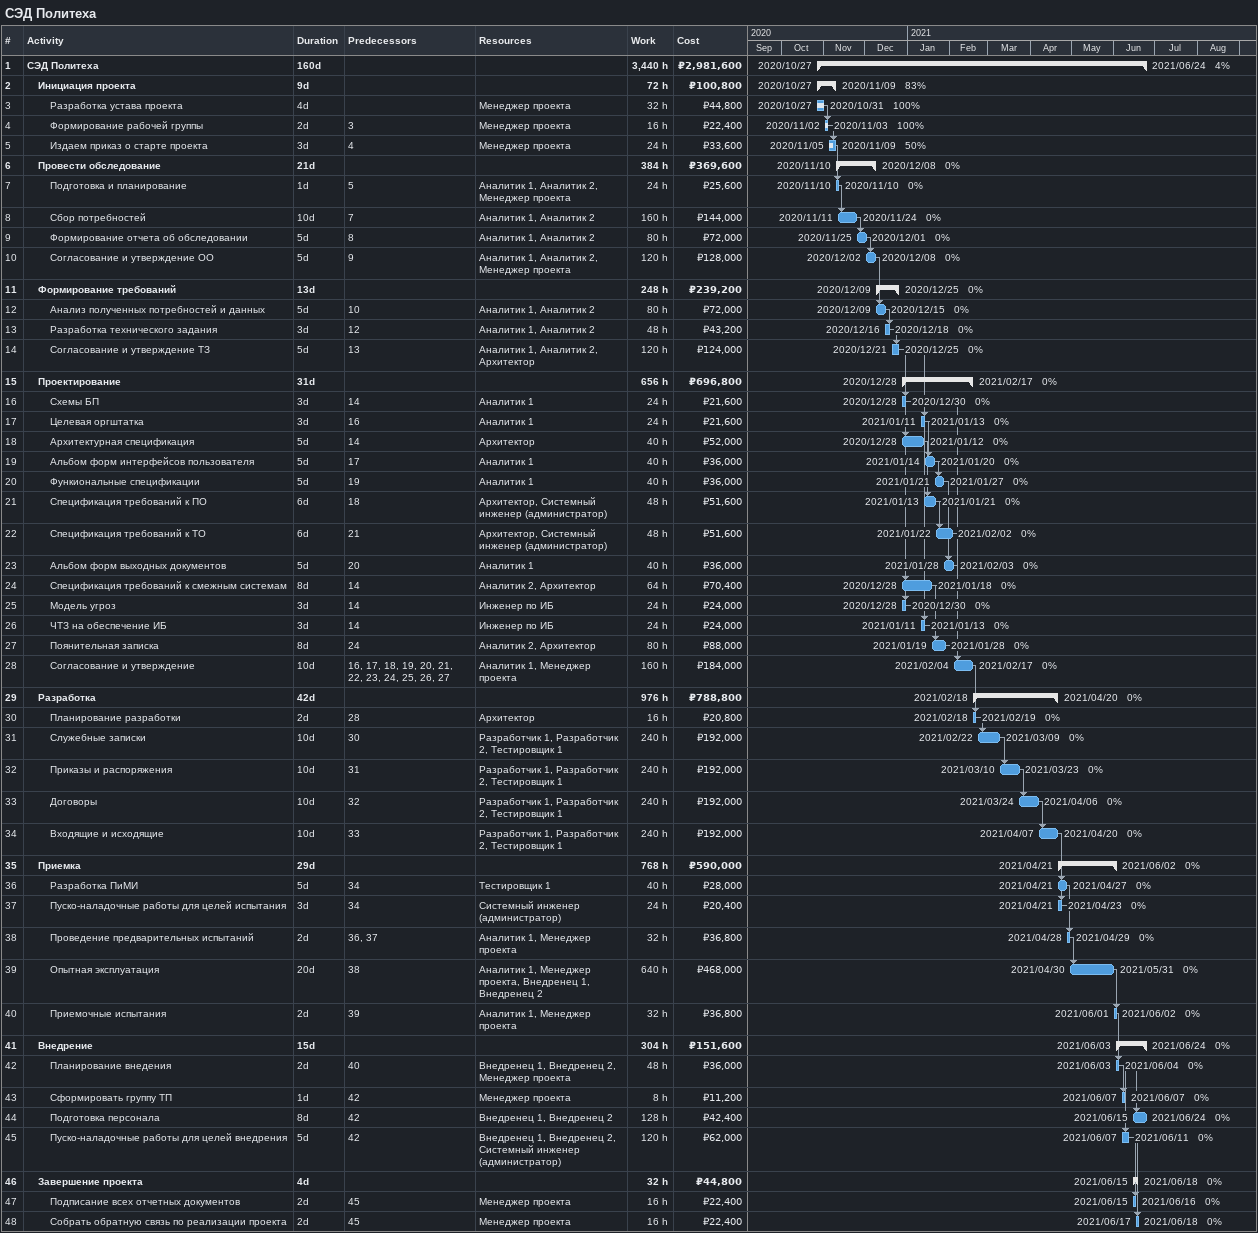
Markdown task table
СЭД Политеха

| ID | Level | Task | Duration | Start | Finish | Predecessors | Resources | % complete | Work (h) | Cost (₽) |
|---|---|---|---|---|---|---|---|---|---|---|
| 1 | 1 | **СЭД Политеха** | 160d | 2020-10-27 | 2021-06-24 |  |  | 4 | 3440 | 2981600 |
| 2 | 2 | **Инициация проекта** | 9d | 2020-10-27 | 2020-11-09 |  |  | 83 | 72 | 100800 |
| 3 | 3 | Разработка устава проекта | 4d | 2020-10-27 | 2020-10-31 |  | Менеджер проекта | 100 | 32 | 44800 |
| 4 | 3 | Формирование рабочей группы | 2d | 2020-11-02 | 2020-11-03 | 3 | Менеджер проекта | 100 | 16 | 22400 |
| 5 | 3 | Издаем приказ о старте проекта | 3d | 2020-11-05 | 2020-11-09 | 4 | Менеджер проекта | 50 | 24 | 33600 |
| 6 | 2 | **Провести обследование** | 21d | 2020-11-10 | 2020-12-08 |  |  | 0 | 384 | 369600 |
| 7 | 3 | Подготовка и планирование | 1d | 2020-11-10 | 2020-11-10 | 5 | Аналитик 1, Аналитик 2, Менеджер проекта | 0 | 24 | 25600 |
| 8 | 3 | Сбор потребностей | 10d | 2020-11-11 | 2020-11-24 | 7 | Аналитик 1, Аналитик 2 | 0 | 160 | 144000 |
| 9 | 3 | Формирование отчета об обследовании | 5d | 2020-11-25 | 2020-12-01 | 8 | Аналитик 1, Аналитик 2 | 0 | 80 | 72000 |
| 10 | 3 | Согласование и утверждение ОО | 5d | 2020-12-02 | 2020-12-08 | 9 | Аналитик 1, Аналитик 2, Менеджер проекта | 0 | 120 | 128000 |
| 11 | 2 | **Формирование требований** | 13d | 2020-12-09 | 2020-12-25 |  |  | 0 | 248 | 239200 |
| 12 | 3 | Анализ полученных потребностей и данных | 5d | 2020-12-09 | 2020-12-15 | 10 | Аналитик 1, Аналитик 2 | 0 | 80 | 72000 |
| 13 | 3 | Разработка технического задания | 3d | 2020-12-16 | 2020-12-18 | 12 | Аналитик 1, Аналитик 2 | 0 | 48 | 43200 |
| 14 | 3 | Согласование и утверждение ТЗ | 5d | 2020-12-21 | 2020-12-25 | 13 | Аналитик 1, Аналитик 2, Архитектор | 0 | 120 | 124000 |
| 15 | 2 | **Проектирование** | 31d | 2020-12-28 | 2021-02-17 |  |  | 0 | 656 | 696800 |
| 16 | 3 | Схемы БП | 3d | 2020-12-28 | 2020-12-30 | 14 | Аналитик 1 | 0 | 24 | 21600 |
| 17 | 3 | Целевая оргштатка | 3d | 2021-01-11 | 2021-01-13 | 16 | Аналитик 1 | 0 | 24 | 21600 |
| 18 | 3 | Архитектурная спецификация | 5d | 2020-12-28 | 2021-01-12 | 14 | Архитектор | 0 | 40 | 52000 |
| 19 | 3 | Альбом форм интерфейсов пользователя | 5d | 2021-01-14 | 2021-01-20 | 17 | Аналитик 1 | 0 | 40 | 36000 |
| 20 | 3 | Функиональные спецификации | 5d | 2021-01-21 | 2021-01-27 | 19 | Аналитик 1 | 0 | 40 | 36000 |
| 21 | 3 | Спецификация требований к ПО | 6d | 2021-01-13 | 2021-01-21 | 18 | Архитектор, Системный инженер (администратор) | 0 | 48 | 51600 |
| 22 | 3 | Спецификация требований к ТО | 6d | 2021-01-22 | 2021-02-02 | 21 | Архитектор, Системный инженер (администратор) | 0 | 48 | 51600 |
| 23 | 3 | Альбом форм выходных документов | 5d | 2021-01-28 | 2021-02-03 | 20 | Аналитик 1 | 0 | 40 | 36000 |
| 24 | 3 | Спецификация требований к смежным системам | 8d | 2020-12-28 | 2021-01-18 | 14 | Аналитик 2, Архитектор | 0 | 64 | 70400 |
| 25 | 3 | Модель угроз | 3d | 2020-12-28 | 2020-12-30 | 14 | Инженер по ИБ | 0 | 24 | 24000 |
| 26 | 3 | ЧТЗ на обеспечение ИБ | 3d | 2021-01-11 | 2021-01-13 | 14 | Инженер по ИБ | 0 | 24 | 24000 |
| 27 | 3 | Поянительная записка | 8d | 2021-01-19 | 2021-01-28 | 24 | Аналитик 2, Архитектор | 0 | 80 | 88000 |
| 28 | 3 | Согласование и утверждение | 10d | 2021-02-04 | 2021-02-17 | 16, 17, 18, 19, 20, 21, 22, 23, 24, 25, 26, 27 | Аналитик 1, Менеджер проекта | 0 | 160 | 184000 |
| 29 | 2 | **Разработка** | 42d | 2021-02-18 | 2021-04-20 |  |  | 0 | 976 | 788800 |
| 30 | 3 | Планирование разработки | 2d | 2021-02-18 | 2021-02-19 | 28 | Архитектор | 0 | 16 | 20800 |
| 31 | 3 | Служебные записки | 10d | 2021-02-22 | 2021-03-09 | 30 | Разработчик 1, Разработчик 2, Тестировщик 1 | 0 | 240 | 192000 |
| 32 | 3 | Приказы и распоряжения | 10d | 2021-03-10 | 2021-03-23 | 31 | Разработчик 1, Разработчик 2, Тестировщик 1 | 0 | 240 | 192000 |
| 33 | 3 | Договоры | 10d | 2021-03-24 | 2021-04-06 | 32 | Разработчик 1, Разработчик 2, Тестировщик 1 | 0 | 240 | 192000 |
| 34 | 3 | Входящие и исходящие | 10d | 2021-04-07 | 2021-04-20 | 33 | Разработчик 1, Разработчик 2, Тестировщик 1 | 0 | 240 | 192000 |
| 35 | 2 | **Приемка** | 29d | 2021-04-21 | 2021-06-02 |  |  | 0 | 768 | 590000 |
| 36 | 3 | Разработка ПиМИ | 5d | 2021-04-21 | 2021-04-27 | 34 | Тестировщик 1 | 0 | 40 | 28000 |
| 37 | 3 | Пуско-наладочные работы для целей испытания | 3d | 2021-04-21 | 2021-04-23 | 34 | Системный инженер (администратор) | 0 | 24 | 20400 |
| 38 | 3 | Проведение предварительных испытаний | 2d | 2021-04-28 | 2021-04-29 | 36, 37 | Аналитик 1, Менеджер проекта | 0 | 32 | 36800 |
| 39 | 3 | Опытная эксплуатация | 20d | 2021-04-30 | 2021-05-31 | 38 | Аналитик 1, Менеджер проекта, Внедренец 1, Внедренец 2 | 0 | 640 | 468000 |
| 40 | 3 | Приемочные испытания | 2d | 2021-06-01 | 2021-06-02 | 39 | Аналитик 1, Менеджер проекта | 0 | 32 | 36800 |
| 41 | 2 | **Внедрение** | 15d | 2021-06-03 | 2021-06-24 |  |  | 0 | 304 | 151600 |
| 42 | 3 | Планирование внедения | 2d | 2021-06-03 | 2021-06-04 | 40 | Внедренец 1, Внедренец 2, Менеджер проекта | 0 | 48 | 36000 |
| 43 | 3 | Сформировать группу ТП | 1d | 2021-06-07 | 2021-06-07 | 42 | Менеджер проекта | 0 | 8 | 11200 |
| 44 | 3 | Подготовка персонала | 8d | 2021-06-15 | 2021-06-24 | 42 | Внедренец 1, Внедренец 2 | 0 | 128 | 42400 |
| 45 | 3 | Пуско-наладочные работы для целей внедрения | 5d | 2021-06-07 | 2021-06-11 | 42 | Внедренец 1, Внедренец 2, Системный инженер (администратор) | 0 | 120 | 62000 |
| 46 | 2 | **Завершение проекта** | 4d | 2021-06-15 | 2021-06-18 |  |  | 0 | 32 | 44800 |
| 47 | 3 | Подписание всех отчетных документов | 2d | 2021-06-15 | 2021-06-16 | 45 | Менеджер проекта | 0 | 16 | 22400 |
| 48 | 3 | Собрать обратную связь по реализации проекта | 2d | 2021-06-17 | 2021-06-18 | 45 | Менеджер проекта | 0 | 16 | 22400 |
